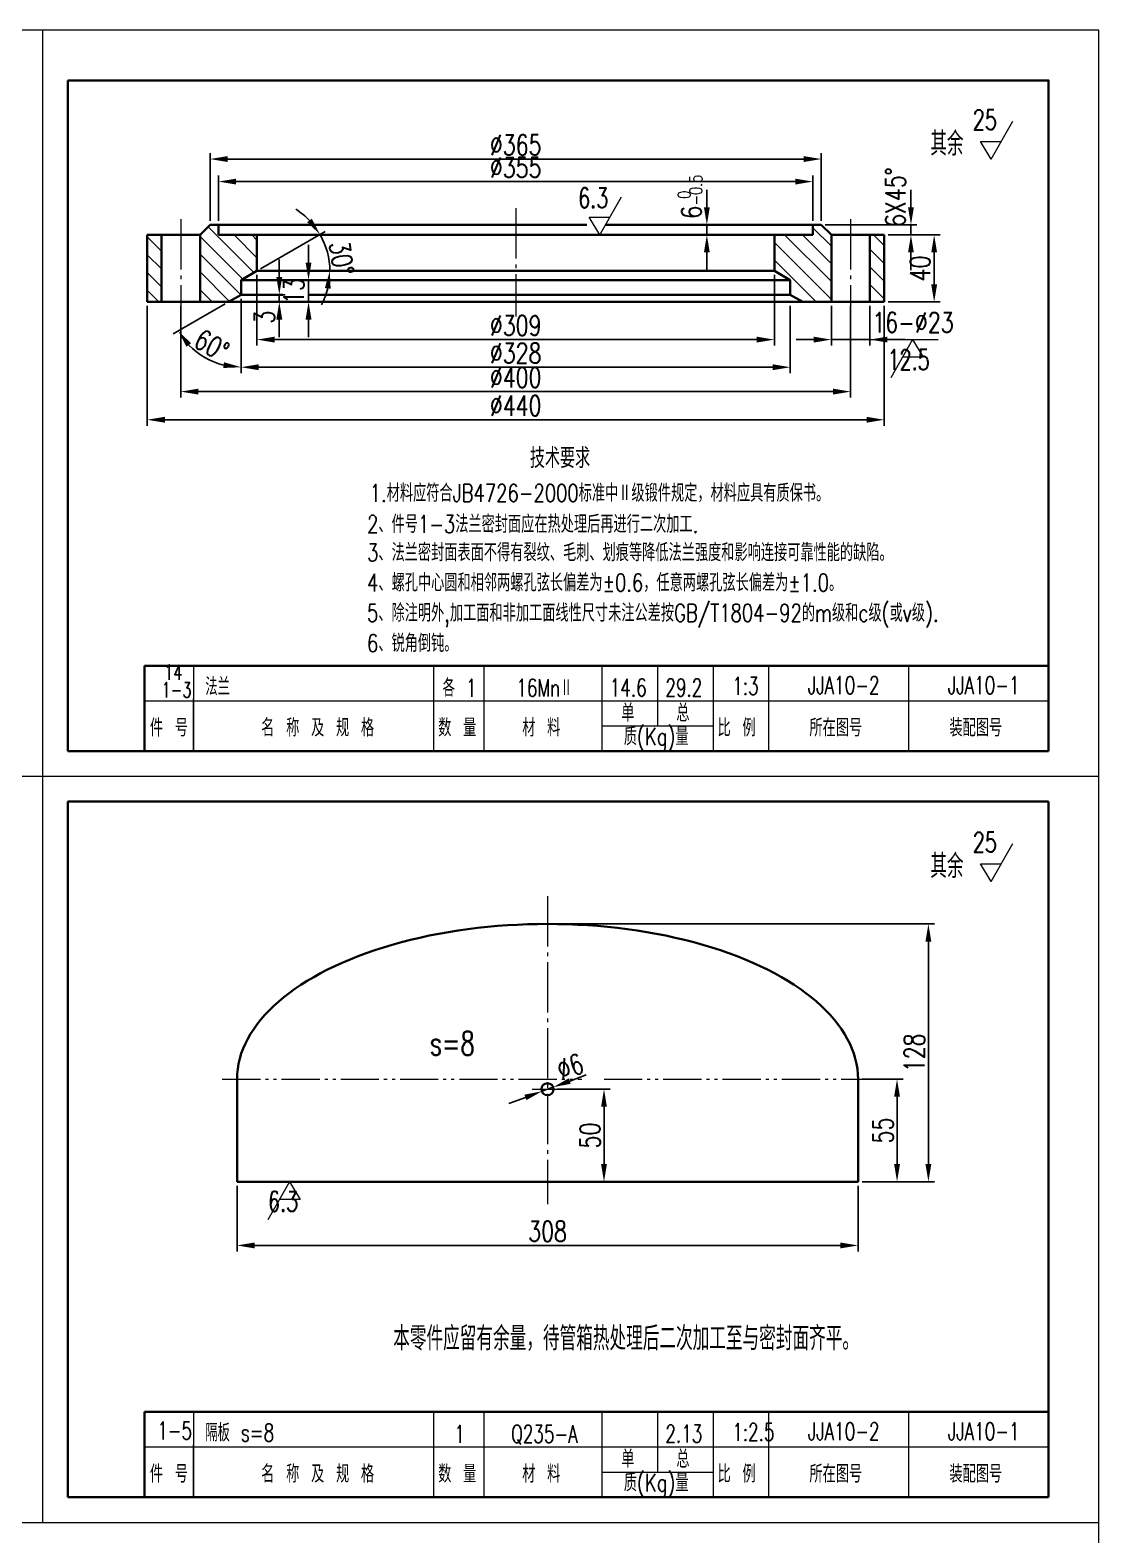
# Model space of a CAD drawing. Extents: x 0 to 6472, y 0 to 2970.
# Drawn here: x 5941 to 6472, y 736 to 1485 of the extents above; entities that cross this region are included whole.
import ezdxf
from ezdxf.enums import TextEntityAlignment as Align

# ---------------------------------------------------------------- set-up
doc = ezdxf.new("R2010")
doc.units = 0
doc.header["$LTSCALE"] = 10
doc.header["$MEASUREMENT"] = 0
doc.header["$PDMODE"] = 3
doc.linetypes.add('JXX-L', pattern=[2.95, 1.9, -0.25, 0.15, -0.25, 0.15, -0.25])
doc.linetypes.add('ZXX-L', pattern=[3.28, 2.5, -0.3, 0.18, -0.3])
doc.layers.get('0').update_dxf_attribs({"linetype": 'CONTINUOUS', "lineweight": 20})
doc.layers.get('Defpoints').update_dxf_attribs({"linetype": 'CONTINUOUS', "lineweight": 20})
for name, color, linetype, lineweight in [('A 粗实线', 2, 'CONTINUOUS', 35), ('B 细实线', 7, 'CONTINUOUS', 20), ('E 长中心线', 1, 'ZXX-L', 20), ('I 长双点线', 4, 'JXX-L', 20)]:
    doc.layers.add(name, color=color, linetype=linetype, lineweight=lineweight)
doc.styles.add('HZ', font='txt', dxfattribs={"width": 0.75, "bigfont": 'hztxt'})
doc.styles.add('HZTXT', font='TXT.SHX', dxfattribs={"width": 0.75, "bigfont": 'HZTXT'})
doc.dimstyles.new('1比3', dxfattribs={"dimscale": 2.5, "dimtxt": 4, "dimasz": 3.5, "dimexe": 1.2, "dimexo": 0.8, "dimgap": 0.8, "dimtad": 1, "dimdec": 0, "dimlfac": 1.2, "dimzin": 0, "dimdsep": 46, "dimtxsty": 'HZTXT', "dimcen": 0, "dimadec": 0, "dimazin": 0, "dimtfac": 0.375, "dimtdec": 0, "dimtmove": 2, "dimatfit": 0, "dimfxl": 0, "dimtzin": 0, "dimarcsym": 0})
doc.dimstyles.new('副本1比2.5', dxfattribs={"dimscale": 2.5, "dimtxt": 4, "dimasz": 3.5, "dimexe": 1.2, "dimexo": 0.8, "dimgap": 0.8, "dimtad": 1, "dimdec": 0, "dimzin": 0, "dimdsep": 46, "dimtxsty": 'HZTXT', "dimcen": 0, "dimadec": 0, "dimazin": 0, "dimtfac": 0.375, "dimtdec": 0, "dimtmove": 2, "dimatfit": 0, "dimfxl": 0, "dimtzin": 0, "dimarcsym": 0})

# ---------------------------------------------------------------- blocks, each defined once
blk = doc.blocks.new('*D161')
at = {"color": 0, "lineweight": -2}
for p, q in [((6339.3, 1347.75), (6339.3, 1328)), ((6358.46, 1347.75), (6358.46, 1328)), ((6330.55, 1331), (6321.8, 1331)), ((6339.3, 1331), (6358.46, 1331)), ((6367.21, 1331), (6375.96, 1331))]:
    blk.add_line(p, q, dxfattribs=at)
at = {"color": 0}
for points in [[(6330.55, 1332.46), (6330.55, 1329.55), (6339.3, 1331)], [(6367.21, 1332.46), (6367.21, 1329.55), (6358.46, 1331)]]:
    blk.add_solid(points, dxfattribs=at)
at = {"layer": 'Defpoints', "color": 0}
for p in [(6339.3, 1349.75), (6358.46, 1349.75), (6358.46, 1331)]:
    blk.add_point(p, dxfattribs=at)
at = {"color": 0, "insert": (6379.91, 1339.56), "char_height": 10, "attachment_point": 5, "style": 'HZTXT'}
blk.add_mtext('16-%%c23', dxfattribs=at)
blk = doc.blocks.new('*D227')
at = {"color": 0, "lineweight": -2}
for p, q in [((6053.46, 1363.16), (6053.46, 1328)), ((6310.96, 1363.16), (6310.96, 1328)), ((6062.21, 1331), (6302.21, 1331))]:
    blk.add_line(p, q, dxfattribs=at)
at = {"color": 0}
for points in [[(6062.21, 1332.46), (6062.21, 1329.55), (6053.46, 1331)], [(6302.21, 1332.46), (6302.21, 1329.55), (6310.96, 1331)]]:
    blk.add_solid(points, dxfattribs=at)
at = {"layer": 'Defpoints', "color": 0}
for p in [(6053.46, 1365.16), (6310.96, 1365.16), (6310.96, 1331)]:
    blk.add_point(p, dxfattribs=at)
at = {"color": 0, "insert": (6182.21, 1338), "char_height": 10, "attachment_point": 5, "style": 'HZTXT'}
blk.add_mtext('%%c309', dxfattribs=at)
blk = doc.blocks.new('*D228')
at = {"color": 0, "lineweight": -2}
for p, q in [((6045.55, 1347.75), (6045.55, 1314.25)), ((6318.88, 1347.75), (6318.88, 1314.25)), ((6054.3, 1317.25), (6310.13, 1317.25))]:
    blk.add_line(p, q, dxfattribs=at)
at = {"color": 0}
for points in [[(6054.3, 1318.71), (6054.3, 1315.8), (6045.55, 1317.25)], [(6310.13, 1318.71), (6310.13, 1315.8), (6318.88, 1317.25)]]:
    blk.add_solid(points, dxfattribs=at)
at = {"layer": 'Defpoints', "color": 0}
for p in [(6045.55, 1349.75), (6318.88, 1349.75), (6318.88, 1317.25)]:
    blk.add_point(p, dxfattribs=at)
at = {"color": 0, "insert": (6182.21, 1324.25), "char_height": 10, "attachment_point": 5, "style": 'HZTXT'}
blk.add_mtext('%%c328', dxfattribs=at)
blk = doc.blocks.new('*D229')
at = {"color": 0, "lineweight": -2}
for p, q in [((6015.55, 1347.75), (6015.55, 1302.12)), ((6348.88, 1347.75), (6348.88, 1302.12)), ((6024.3, 1305.12), (6340.13, 1305.12))]:
    blk.add_line(p, q, dxfattribs=at)
at = {"color": 0}
for points in [[(6024.3, 1306.58), (6024.3, 1303.66), (6015.55, 1305.12)], [(6340.13, 1306.58), (6340.13, 1303.66), (6348.88, 1305.12)]]:
    blk.add_solid(points, dxfattribs=at)
at = {"layer": 'Defpoints', "color": 0}
for p in [(6015.55, 1349.75), (6348.88, 1349.75), (6348.88, 1305.12)]:
    blk.add_point(p, dxfattribs=at)
at = {"color": 0, "insert": (6182.21, 1312.12), "char_height": 10, "attachment_point": 5, "style": 'HZTXT'}
blk.add_mtext('%%c400', dxfattribs=at)
blk = doc.blocks.new('*D230')
at = {"color": 0, "lineweight": -2}
for p, q in [((5998.88, 1347.75), (5998.88, 1288.12)), ((6365.55, 1347.75), (6365.55, 1288.12)), ((6007.63, 1291.12), (6356.8, 1291.12))]:
    blk.add_line(p, q, dxfattribs=at)
at = {"color": 0}
for points in [[(6007.63, 1292.58), (6007.63, 1289.66), (5998.88, 1291.12)], [(6356.8, 1292.58), (6356.8, 1289.66), (6365.55, 1291.12)]]:
    blk.add_solid(points, dxfattribs=at)
at = {"layer": 'Defpoints', "color": 0}
for p in [(5998.88, 1349.75), (6365.55, 1349.75), (6365.55, 1291.12)]:
    blk.add_point(p, dxfattribs=at)
at = {"color": 0, "insert": (6182.21, 1298.12), "char_height": 10, "attachment_point": 5, "style": 'HZTXT'}
blk.add_mtext('%%C440', dxfattribs=at)
blk = doc.blocks.new('*D231')
at = {"color": 0, "lineweight": -2}
for p, q in [((6378.91, 1396.84), (6378.91, 1405.59)), ((6336.3, 1388.09), (6381.91, 1388.09)), ((6378.91, 1383.09), (6378.91, 1388.09)), ((6367.55, 1383.09), (6381.91, 1383.09)), ((6378.91, 1374.34), (6378.91, 1365.59))]:
    blk.add_line(p, q, dxfattribs=at)
at = {"color": 0}
for points in [[(6377.45, 1396.84), (6380.37, 1396.84), (6378.91, 1388.09)], [(6377.45, 1374.34), (6380.37, 1374.34), (6378.91, 1383.09)]]:
    blk.add_solid(points, dxfattribs=at)
at = {"layer": 'Defpoints', "color": 0}
for p in [(6334.3, 1388.09), (6378.91, 1388.09), (6365.55, 1383.09)]:
    blk.add_point(p, dxfattribs=at)
at = {"color": 0, "insert": (6371.21, 1401.85), "char_height": 10, "attachment_point": 5, "rotation": 90, "style": 'HZTXT'}
blk.add_mtext('6X45%%d', dxfattribs=at)
blk = doc.blocks.new('*D232')
at = {"color": 0, "lineweight": -2}
for p, q in [((6380.91, 1383.09), (6393.46, 1383.09)), ((6390.46, 1374.34), (6390.46, 1358.5)), ((6367.55, 1349.75), (6393.46, 1349.75))]:
    blk.add_line(p, q, dxfattribs=at)
at = {"color": 0}
for points in [[(6389, 1374.34), (6391.92, 1374.34), (6390.46, 1383.09)], [(6389, 1358.5), (6391.92, 1358.5), (6390.46, 1349.75)]]:
    blk.add_solid(points, dxfattribs=at)
at = {"layer": 'Defpoints', "color": 0}
for p in [(6378.91, 1383.09), (6365.55, 1349.75), (6390.46, 1349.75)]:
    blk.add_point(p, dxfattribs=at)
at = {"color": 0, "insert": (6383.46, 1366.42), "char_height": 10, "attachment_point": 5, "rotation": 90, "style": 'HZTXT'}
blk.add_mtext('40', dxfattribs=at)
blk = doc.blocks.new('*D233')
at = {"color": 0, "lineweight": -2}
for p, q in [((6277.34, 1396.84), (6277.34, 1405.59)), ((6328.13, 1388.09), (6274.34, 1388.09)), ((6277.34, 1383.09), (6277.34, 1388.09)), ((6328.13, 1383.09), (6274.34, 1383.09)), ((6277.34, 1374.34), (6277.34, 1365.59))]:
    blk.add_line(p, q, dxfattribs=at)
at = {"color": 0}
for points in [[(6275.88, 1396.84), (6278.8, 1396.84), (6277.34, 1388.09)], [(6275.88, 1374.34), (6278.8, 1374.34), (6277.34, 1383.09)]]:
    blk.add_solid(points, dxfattribs=at)
at = {"layer": 'Defpoints', "color": 0}
for p in [(6277.34, 1388.09), (6330.13, 1388.09), (6330.13, 1383.09)]:
    blk.add_point(p, dxfattribs=at)
at = {"color": 0, "insert": (6269.67, 1394.37), "char_height": 10, "attachment_point": 5, "rotation": 90, "style": 'HZTXT'}
blk.add_mtext('6', dxfattribs=at)
blk = doc.blocks.new('*D234')
at = {"color": 0, "lineweight": -2}
for p, q in [((6034.3, 1390.09), (6034.3, 1412.62)), ((6321.38, 1409.62), (6043.05, 1409.62)), ((6330.13, 1390.09), (6330.13, 1412.62))]:
    blk.add_line(p, q, dxfattribs=at)
at = {"color": 0}
for points in [[(6043.05, 1411.08), (6043.05, 1408.16), (6034.3, 1409.62)], [(6321.38, 1411.08), (6321.38, 1408.16), (6330.13, 1409.62)]]:
    blk.add_solid(points, dxfattribs=at)
at = {"layer": 'Defpoints', "color": 0}
for p in [(6034.3, 1409.62), (6034.3, 1388.09), (6330.13, 1388.09)]:
    blk.add_point(p, dxfattribs=at)
at = {"color": 0, "insert": (6182.21, 1416.62), "char_height": 10, "attachment_point": 5, "style": 'HZTXT'}
blk.add_mtext('%%c355', dxfattribs=at)
blk = doc.blocks.new('*D235')
at = {"color": 0, "lineweight": -2}
for p, q in [((6030.13, 1390.09), (6030.13, 1423.83)), ((6334.3, 1390.09), (6334.3, 1423.83)), ((6325.55, 1420.83), (6038.88, 1420.83))]:
    blk.add_line(p, q, dxfattribs=at)
at = {"color": 0}
for points in [[(6038.88, 1422.29), (6038.88, 1419.37), (6030.13, 1420.83)], [(6325.55, 1422.29), (6325.55, 1419.37), (6334.3, 1420.83)]]:
    blk.add_solid(points, dxfattribs=at)
at = {"layer": 'Defpoints', "color": 0}
for p in [(6030.13, 1420.83), (6030.13, 1388.09), (6334.3, 1388.09)]:
    blk.add_point(p, dxfattribs=at)
at = {"color": 0, "insert": (6182.21, 1427.83), "char_height": 10, "attachment_point": 5, "style": 'HZTXT'}
blk.add_mtext('%%c365', dxfattribs=at)
blk = doc.blocks.new('*D236')
at = {"color": 0, "lineweight": -2}
for p, q in [((6079.12, 1369.34), (6079.12, 1378.09)), ((6047.55, 1360.59), (6082.12, 1360.59)), ((6079.12, 1349.75), (6079.12, 1360.59)), ((6047.55, 1349.75), (6082.12, 1349.75)), ((6079.12, 1341), (6079.12, 1332.25))]:
    blk.add_line(p, q, dxfattribs=at)
at = {"color": 0}
for points in [[(6077.66, 1369.34), (6080.58, 1369.34), (6079.12, 1360.59)], [(6077.66, 1341), (6080.58, 1341), (6079.12, 1349.75)]]:
    blk.add_solid(points, dxfattribs=at)
at = {"layer": 'Defpoints', "color": 0}
for p in [(6045.55, 1360.59), (6079.12, 1360.59), (6045.55, 1349.75)]:
    blk.add_point(p, dxfattribs=at)
at = {"color": 0, "insert": (6071.79, 1355.17), "char_height": 10, "attachment_point": 5, "rotation": 90, "style": 'HZTXT'}
blk.add_mtext('13', dxfattribs=at)
blk = doc.blocks.new('*D237')
at = {"color": 0, "lineweight": -2}
blk.add_line((6055.2, 1366.16), (6087.47, 1384.79), dxfattribs=at)
for start, end in [(43.85797, 57.71595), (360, 30), (332.28405, 346.14203)]:
    blk.add_arc((6053.46, 1365.16), 36.27, start, end, dxfattribs=at)
at = {"color": 0}
for points in [[(6080.78, 1391.16), (6078.45, 1389.41), (6084.87, 1383.29)], [(6087.23, 1356.65), (6090.12, 1356.3), (6089.73, 1365.16)]]:
    blk.add_solid(points, dxfattribs=at)
at = {"layer": 'Defpoints', "color": 0}
for p in [(6087.54, 1377.56), (6053.46, 1365.16), (6053.46, 1365.16), (6310.96, 1365.16), (6045.55, 1360.59)]:
    blk.add_point(p, dxfattribs=at)
at = {"color": 0, "insert": (6095.6, 1371.51), "char_height": 10, "attachment_point": 5, "rotation": 278.57218, "style": 'HZTXT'}
blk.add_mtext('30°', dxfattribs=at)
blk = doc.blocks.new('*D238')
at = {"color": 0, "lineweight": -2}
for p, q in [((6064.58, 1362.1), (6064.58, 1370.85)), ((6041.31, 1349.75), (6067.58, 1349.75)), ((6047.55, 1353.35), (6067.58, 1353.35)), ((6064.58, 1353.35), (6064.58, 1349.75)), ((6064.58, 1341), (6064.58, 1332.25))]:
    blk.add_line(p, q, dxfattribs=at)
at = {"color": 0}
for points in [[(6063.12, 1362.1), (6066.04, 1362.1), (6064.58, 1353.35)], [(6063.12, 1341), (6066.04, 1341), (6064.58, 1349.75)]]:
    blk.add_solid(points, dxfattribs=at)
at = {"layer": 'Defpoints', "color": 0}
for p in [(6039.31, 1349.75), (6045.55, 1353.35), (6064.58, 1349.75)]:
    blk.add_point(p, dxfattribs=at)
at = {"color": 0, "insert": (6057.19, 1342.16), "char_height": 10, "attachment_point": 5, "rotation": 90, "style": 'HZTXT'}
blk.add_mtext('3', dxfattribs=at)
blk = doc.blocks.new('*D239')
at = {"color": 0, "lineweight": -2}
for p, q in [((6037.58, 1348.75), (6011.69, 1333.8)), ((6045.55, 1351.35), (6045.55, 1314.25))]:
    blk.add_line(p, q, dxfattribs=at)
blk.add_arc((6045.55, 1353.35), 36.1, 223.92136, 256.07864, dxfattribs=at)
at = {"color": 0}
for points in [[(6018.38, 1327.44), (6020.71, 1329.19), (6014.28, 1335.3)], [(6037.04, 1319.76), (6036.69, 1316.87), (6045.55, 1317.25)]]:
    blk.add_solid(points, dxfattribs=at)
at = {"layer": 'Defpoints', "color": 0}
for p in [(6045.55, 1360.59), (6039.31, 1349.75), (6045.55, 1353.35), (6045.55, 1353.35), (6022.34, 1325.7)]:
    blk.add_point(p, dxfattribs=at)
at = {"color": 0, "insert": (6031, 1328.15), "char_height": 10, "attachment_point": 5, "rotation": 330, "style": 'HZTXT'}
blk.add_mtext('60°', dxfattribs=at)
blk = doc.blocks.new('*D240')
at = {"color": 0, "lineweight": -2}
for p, q in [((6195.25, 956.97), (6200.88, 959.04)), ((6209.09, 962.07), (6217.3, 965.1)), ((6187.04, 953.93), (6178.83, 950.9))]:
    blk.add_line(p, q, dxfattribs=at)
at = {"color": 0}
for points in [[(6208.58, 963.44), (6209.59, 960.71), (6200.88, 959.04)], [(6186.54, 955.3), (6187.55, 952.57), (6195.25, 956.97)]]:
    blk.add_solid(points, dxfattribs=at)
at = {"layer": 'Defpoints', "color": 0}
for p in [(6200.88, 959.04), (6195.25, 956.97)]:
    blk.add_point(p, dxfattribs=at)
at = {"color": 0, "insert": (6209.31, 969.16), "char_height": 10, "attachment_point": 5, "rotation": 20.26424, "style": 'HZTXT'}
blk.add_mtext('∅6', dxfattribs=at)
blk = doc.blocks.new('*D241')
at = {"color": 0, "lineweight": -2}
for p, q in [((6203.07, 958), (6229.17, 958)), ((6226.17, 949.25), (6226.17, 920.75)), ((6200.07, 912), (6229.17, 912))]:
    blk.add_line(p, q, dxfattribs=at)
at = {"color": 0}
for points in [[(6224.71, 949.25), (6227.62, 949.25), (6226.17, 958)], [(6224.71, 920.75), (6227.62, 920.75), (6226.17, 912)]]:
    blk.add_solid(points, dxfattribs=at)
at = {"layer": 'Defpoints', "color": 0}
for p in [(6201.07, 958), (6198.07, 912), (6226.17, 912)]:
    blk.add_point(p, dxfattribs=at)
at = {"color": 0, "insert": (6219.17, 935), "char_height": 10, "attachment_point": 5, "rotation": 90, "style": 'HZTXT'}
blk.add_mtext('50', dxfattribs=at)
blk = doc.blocks.new('*D242')
at = {"color": 0, "lineweight": -2}
for p, q in [((6354.57, 963), (6374.99, 963)), ((6371.99, 920.75), (6371.99, 954.25)), ((6354.57, 912), (6374.99, 912))]:
    blk.add_line(p, q, dxfattribs=at)
at = {"color": 0}
for points in [[(6370.53, 954.25), (6373.45, 954.25), (6371.99, 963)], [(6370.53, 920.75), (6373.45, 920.75), (6371.99, 912)]]:
    blk.add_solid(points, dxfattribs=at)
at = {"layer": 'Defpoints', "color": 0}
for p in [(6352.57, 963), (6371.99, 963), (6352.57, 912)]:
    blk.add_point(p, dxfattribs=at)
at = {"color": 0, "insert": (6364.99, 937.5), "char_height": 10, "attachment_point": 5, "rotation": 90, "style": 'HZTXT'}
blk.add_mtext('55', dxfattribs=at)
blk = doc.blocks.new('*D243')
at = {"color": 0, "lineweight": -2}
for p, q in [((6200.07, 1040.25), (6390.58, 1040.25)), ((6387.58, 1031.5), (6387.58, 920.75)), ((6354.57, 912), (6390.58, 912))]:
    blk.add_line(p, q, dxfattribs=at)
at = {"color": 0}
for points in [[(6386.13, 1031.5), (6389.04, 1031.5), (6387.58, 1040.25)], [(6386.13, 920.75), (6389.04, 920.75), (6387.58, 912)]]:
    blk.add_solid(points, dxfattribs=at)
at = {"layer": 'Defpoints', "color": 0}
for p in [(6198.07, 1040.25), (6352.57, 912), (6387.58, 912)]:
    blk.add_point(p, dxfattribs=at)
at = {"color": 0, "insert": (6380.58, 976.13), "char_height": 10, "attachment_point": 5, "rotation": 90, "style": 'HZTXT'}
blk.add_mtext('128', dxfattribs=at)
blk = doc.blocks.new('*D244')
at = {"color": 0, "lineweight": -2}
for p, q in [((6043.57, 910), (6043.57, 877.28)), ((6352.57, 910), (6352.57, 877.28)), ((6343.82, 880.28), (6052.32, 880.28))]:
    blk.add_line(p, q, dxfattribs=at)
at = {"color": 0}
for points in [[(6052.32, 881.74), (6052.32, 878.82), (6043.57, 880.28)], [(6343.82, 881.74), (6343.82, 878.82), (6352.57, 880.28)]]:
    blk.add_solid(points, dxfattribs=at)
at = {"layer": 'Defpoints', "color": 0}
for p in [(6043.57, 912), (6352.57, 912), (6043.57, 880.28)]:
    blk.add_point(p, dxfattribs=at)
at = {"color": 0, "insert": (6198.07, 887.28), "char_height": 10, "attachment_point": 5, "style": 'HZTXT'}
blk.add_mtext('308', dxfattribs=at)

msp = doc.modelspace()

# ---------------------------------------------------------------- hatches: boundary and pattern name
h = msp.add_hatch()
h.set_pattern_fill('ANSI31', color=256, scale=50, angle=90, style=0)
h.set_pattern_definition([(135, (2698.767, -3016.459), (-4.4194174, -4.4194174), [])])
h.paths.add_polyline_path([(6005.96, 1383.09), (5998.88, 1383.09), (5998.88, 1349.75), (6005.96, 1349.75)])
h.paths.add_polyline_path([(6045.55, 1360.59), (6053.46, 1365.16), (6053.46, 1383.09), (6034.3, 1383.09), (6034.3, 1388.09), (6030.13, 1388.09), (6025.13, 1383.09), (6025.13, 1349.75), (6039.31, 1349.75), (6045.55, 1353.35)])
h.paths.add_polyline_path([(6318.88, 1360.59), (6318.88, 1353.35), (6325.12, 1349.75), (6339.3, 1349.75), (6339.3, 1383.09), (6334.3, 1388.09), (6330.13, 1388.09), (6330.13, 1383.09), (6310.96, 1383.09), (6310.96, 1365.16)])
h.paths.add_polyline_path([(6365.55, 1383.09), (6358.46, 1383.09), (6358.46, 1349.75), (6365.55, 1349.75)])

# ---------------------------------------------------------------- linework, layer by layer
for p, q in [((5946.82, 1485), (5946.82, 742.5)), ((6418.85, 1420.77), (6429.64, 1439.73)), ((6413.54, 1429.59), (6423.75, 1429.6)), ((6418.85, 1420.77), (6413.54, 1429.59)), ((6224.01, 1383.09), (6234.8, 1402.04)), ((6218.7, 1391.9), (6228.92, 1391.91)), ((6224.01, 1383.09), (6218.7, 1391.9)), ((6358.46, 1331), (6392.53, 1331)), ((6379.71, 1331), (6368.92, 1312.05)), ((6379.71, 1331), (6385.01, 1322.19)), ((6385.01, 1322.19), (6374.8, 1322.18)), ((6021.9, 1168.74), (6021.9, 1151.24)), ((6021.9, 1168.74), (6021.9, 1151.24)), ((6021.9, 1168.74), (6021.9, 1168.74)), ((6141.38, 1168.74), (6141.38, 1151.24)), ((6166.38, 1168.74), (6166.38, 1151.24)), ((6225.05, 1168.74), (6225.05, 1151.24)), ((6252.73, 1168.74), (6252.73, 1151.24)), ((6260.86, 1168.74), (6260.86, 1168.74)), ((6280.41, 1168.74), (6280.41, 1151.24)), ((6285.86, 1168.74), (6285.86, 1168.74)), ((6308.09, 1168.74), (6308.09, 1126.25)), ((6344.53, 1168.74), (6344.53, 1168.74)), ((6372.21, 1168.74), (6372.21, 1168.74)), ((6377.76, 1168.74), (6377.76, 1126.25)), ((6399.89, 1168.74), (6399.89, 1168.74)), ((5997.44, 1151.24), (6447.44, 1151.24)), ((5997.44, 1151.24), (6447.44, 1151.24)), ((6021.9, 1127.37), (6021.9, 1152.36)), ((6021.9, 1152.36), (6021.9, 1127.37)), ((6021.9, 1126.25), (6021.9, 1151.24)), ((6021.9, 1151.24), (6021.9, 1126.25)), ((6141.38, 1152.36), (6141.38, 1127.37)), ((6141.38, 1151.24), (6141.38, 1126.25)), ((6166.38, 1152.36), (6166.38, 1127.37)), ((6166.38, 1151.24), (6166.38, 1126.25)), ((6225.05, 1152.36), (6225.05, 1127.37)), ((6225.05, 1151.24), (6225.05, 1126.25)), ((6252.73, 1152.36), (6252.73, 1139.87)), ((6252.73, 1151.24), (6252.73, 1138.74)), ((6280.41, 1152.36), (6280.41, 1127.37)), ((6280.41, 1151.24), (6280.41, 1126.25)), ((6308.09, 1152.36), (6308.09, 1127.37)), ((6225.05, 1138.74), (6280.41, 1138.74)), ((5421.19, 1113.75), (6472.44, 1113.75)), ((6418.85, 1061.32), (6429.64, 1080.27)), ((6413.54, 1070.13), (6423.75, 1070.14)), ((6418.85, 1061.32), (6413.54, 1070.13)), ((6069.61, 912), (6058.82, 893.05)), ((6069.61, 912), (6074.92, 903.19)), ((6074.92, 903.19), (6064.6, 903.19)), ((6021.9, 797.49), (6021.9, 779.99)), ((6021.9, 797.49), (6021.9, 779.99)), ((6021.9, 797.49), (6021.9, 797.49)), ((6141.38, 797.49), (6141.38, 779.99)), ((6166.38, 797.49), (6166.38, 779.99)), ((6225.05, 797.49), (6225.05, 779.99)), ((6252.73, 797.49), (6252.73, 779.99)), ((6260.86, 797.49), (6260.86, 797.49)), ((6280.41, 797.49), (6280.41, 779.99)), ((6285.86, 797.49), (6285.86, 797.49)), ((6308.09, 797.49), (6308.09, 755)), ((6344.53, 797.49), (6344.53, 797.49)), ((6372.21, 797.49), (6372.21, 797.49)), ((6377.76, 797.49), (6377.76, 755)), ((6399.89, 797.49), (6399.89, 797.49)), ((5997.44, 779.99), (6447.44, 779.99)), ((5997.44, 779.99), (6447.44, 779.99)), ((6021.9, 781.11), (6021.9, 756.12)), ((6021.9, 756.12), (6021.9, 781.11)), ((6021.9, 779.99), (6021.9, 755)), ((6021.9, 755), (6021.9, 779.99)), ((6141.38, 781.11), (6141.38, 756.12)), ((6141.38, 779.99), (6141.38, 755)), ((6166.38, 781.11), (6166.38, 756.12)), ((6166.38, 779.99), (6166.38, 755)), ((6225.05, 781.11), (6225.05, 756.12)), ((6225.05, 779.99), (6225.05, 755)), ((6252.73, 781.11), (6252.73, 768.62)), ((6252.73, 779.99), (6252.73, 767.49)), ((6280.41, 781.11), (6280.41, 756.12)), ((6280.41, 779.99), (6280.41, 755)), ((6308.09, 781.11), (6308.09, 756.12)), ((6225.05, 767.49), (6280.41, 767.49)), ((4369.94, 742.5), (6472.44, 742.5))]:
    msp.add_line(p, q)
at = {"layer": 'A 粗实线'}
for p, q in [((5959.32, 1460), (5959.32, 1126.25)), ((6030.13, 1388.09), (6025.13, 1383.09)), ((6030.13, 1388.09), (6217.62, 1388.09)), ((6034.3, 1388.09), (6034.3, 1383.09)), ((6226.86, 1388.09), (6334.3, 1388.09)), ((6330.13, 1388.09), (6330.13, 1383.09)), ((6334.3, 1388.09), (6339.3, 1383.09)), ((5998.88, 1383.09), (5998.88, 1349.75)), ((5998.88, 1383.09), (6025.13, 1383.09)), ((6005.96, 1383.09), (6005.96, 1349.75)), ((6025.13, 1383.09), (6025.13, 1349.75)), ((6034.3, 1383.09), (6330.13, 1383.09)), ((6053.46, 1383.09), (6053.46, 1365.16)), ((6310.96, 1383.09), (6310.96, 1365.16)), ((6339.3, 1383.09), (6339.3, 1349.75)), ((6339.3, 1383.09), (6365.55, 1383.09)), ((6365.55, 1383.09), (6339.3, 1383.09)), ((6358.46, 1383.09), (6358.46, 1349.75)), ((6365.55, 1383.09), (6365.55, 1349.75)), ((6045.55, 1360.59), (6053.46, 1365.16)), ((6053.46, 1365.16), (6310.96, 1365.16)), ((6318.88, 1360.59), (6310.96, 1365.16)), ((6045.55, 1360.59), (6045.55, 1353.35)), ((6045.55, 1360.59), (6318.88, 1360.59)), ((6318.88, 1360.59), (6318.88, 1353.35)), ((5998.88, 1349.75), (6365.55, 1349.75)), ((6039.31, 1349.75), (6045.55, 1353.35)), ((6045.55, 1353.35), (6066.34, 1353.35)), ((6078.93, 1353.35), (6318.88, 1353.35)), ((6325.12, 1349.75), (6318.88, 1353.35)), ((5997.44, 1168.74), (6447.44, 1168.74)), ((5997.44, 1168.74), (6447.44, 1168.74)), ((5997.44, 1168.74), (5997.44, 1151.24)), ((5997.44, 1152.36), (5997.44, 1127.37)), ((5997.44, 1151.24), (5997.44, 1126.25)), ((5959.32, 1126.25), (6447.44, 1126.25)), ((5997.44, 1126.25), (6447.44, 1126.25)), ((5959.32, 1101.25), (6447.44, 1101.25)), ((5959.32, 1101.25), (5959.32, 755)), ((6043.57, 963), (6043.57, 912)), ((6352.57, 963), (6352.57, 912)), ((6043.57, 912), (6352.57, 912)), ((5997.44, 797.49), (6447.44, 797.49)), ((5997.44, 797.49), (6447.44, 797.49)), ((5997.44, 797.49), (5997.44, 779.99)), ((5997.44, 781.11), (5997.44, 756.12)), ((5997.44, 779.99), (5997.44, 755)), ((5959.32, 755), (6447.44, 755)), ((5997.44, 755), (6447.44, 755))]:
    msp.add_line(p, q, dxfattribs=at)
for points in [[(6447.44, 1126.25), (6447.44, 1460), (5959.32, 1460)], [(6447.44, 755), (6447.44, 1101.25)]]:
    msp.add_lwpolyline(points, dxfattribs=at)
msp.add_circle((6198.07, 958), 3, dxfattribs=at)
msp.add_ellipse((6198.07, 963), major_axis=(154.5, 0), ratio=0.5, start_param=6.283185, end_param=9.424778, dxfattribs=at)
at = {"layer": 'B 细实线'}
msp.add_lwpolyline([(4369.94, 0), (6472.44, 0), (6472.44, 1485), (4369.94, 1485)], close=True, dxfattribs=at)
at = {"layer": 'E 长中心线'}
for p, q in [((6182.21, 1396.36), (6182.21, 1342.51)), ((6015.55, 1390.95), (6015.55, 1345.65)), ((6348.88, 1390.95), (6348.88, 1345.65)), ((6198.07, 1054.04), (6198.07, 900.85)), ((6190.38, 958), (6205.37, 958))]:
    msp.add_line(p, q, dxfattribs=at)
at = {"layer": 'I 长双点线'}
for p, q in [((6036.18, 963), (6215.16, 963)), ((6226.17, 963), (6359.95, 963))]:
    msp.add_line(p, q, dxfattribs=at)

# ---------------------------------------------------------------- texts
at = {"style": 'HZTXT', "width": 0.7}
for s, p in [('25', (6421.68, 1432.37)), ('6.3', (6228.32, 1393.56)), ('12.5', (6388.23, 1313.01)), ('25', (6421.68, 1072.91)), ('6.3', (6073.96, 894.19))]:
    msp.add_text(s, height=10, dxfattribs=at).set_placement(p, align=Align.BOTTOM_RIGHT)
for s, p in [('其余', (6388.54, 1428.47)), ('其余', (6388.54, 1069.02)), ('s=8', (6139.49, 980.85)), ('本零件应留有余量，待管箱热处理后二次加工至与密封面齐平。', (6121.28, 834.02))]:
    msp.add_text(s, height=11.825, dxfattribs=at).set_placement(p, align=Align.MIDDLE_LEFT)
at = {"style": 'HZTXT', "width": 0.75}
for s, p in [('-0.5', (6275.01, 1397.78)), ('0', (6269.23, 1401.05))]:
    msp.add_text(s, height=6.25, rotation=90, dxfattribs=at).set_placement(p)
at = {"ltscale": 10, "style": 'HZ', "width": 0.75}
for s, height, p in [('技术要求', 10, (6189.27, 1267.09)), ('1.材料应符合JB4726-2000标准中Ⅱ级锻件规定，材料应具有质保书。', 8.75, (6109.59, 1250.28)), ('2、件号1-3法兰密封面应在热处理后再进行二次加工.', 8.75, (6108.26, 1234.82)), ('3、法兰密封面表面不得有裂纹、毛刺、划痕等降低法兰强度和影响连接可靠性能的缺陷。', 8.75, (6108.26, 1220.71)), ('4、螺孔中心圆和相邻两螺孔弦长偏差为%%p0.6，任意两螺孔弦长偏差为%%p1.0。', 8.75, (6108.26, 1205.71)), ('5、除注明外,加工面和非加工面线性尺寸未注公差按GB/T1804-92的m级和c级(或v级).', 8.75, (6108.23, 1190.65)), ('6、锐角倒钝。', 8.75, (6108.23, 1175.57))]:
    msp.add_text(s, height=height, dxfattribs=at).set_placement(p)
at = {"style": 'HZ', "width": 0.7}
for s, height, p in [('14', 7.5, (6007.34, 1161.75)), ('法兰', 8.75, (6027.75, 1153.99)), ('1:3', 8.75, (6289.98, 1154.32)), ('JJA10-2', 8.75, (6327.57, 1154.66)), ('JJA10-1', 8.75, (6397.25, 1154.66)), ('1-3', 7.5, (6006.02, 1152.96)), ('1-5', 8.75, (6003.84, 783.79)), ('隔板 s=8', 8.75, (6027.75, 782.74)), ('1:2.5', 8.75, (6289.98, 783.07)), ('JJA10-2', 8.75, (6327.57, 783.41)), ('JJA10-1', 8.75, (6397.25, 783.41))]:
    msp.add_text(s, height=height, dxfattribs=at).set_placement(p)
for s, p in [('各 1', (6154.31, 1157.7)), ('16MnⅡ', (6196.52, 1157.74)), ('14.6', (6238.22, 1157.85)), ('29.2', (6265.89, 1157.85)), ('1', (6154.31, 786.45)), ('Q235-A', (6196.52, 786.49)), ('2.13', (6265.89, 786.6))]:
    msp.add_text(s, height=8.75, dxfattribs=at).set_placement(p, align=Align.MIDDLE_CENTER)
at = {"char_height": 8.75, "attachment_point": 5, "style": 'HZTXT'}
for s, insert, width in [('单', (6238.01, 1145.27), 137.3167), ('总', (6265.43, 1145.27), 137.3167), ('件 号', (6009.67, 1137.88), 24.4616), ('名 称 及 规 格', (6083.67, 1137.88), 137.3167), ('数 量', (6153.14, 1137.88), 137.3167), ('材 料', (6194.95, 1137.88), 137.3167), ('质(Kg)量', (6252.15, 1132.06), 137.3167), ('比 例', (6292.16, 1137.88), 137.3167), ('所在图号', (6341.5, 1137.88), 137.3167), ('装配图号', (6411.18, 1137.88), 137.3167), ('单', (6238.01, 774.02), 137.3167), ('总', (6265.43, 774.02), 137.3167), ('件 号', (6009.67, 766.63), 24.4616), ('名 称 及 规 格', (6083.67, 766.63), 137.3167), ('数 量', (6153.14, 766.63), 137.3167), ('材 料', (6194.95, 766.63), 137.3167), ('比 例', (6292.16, 766.63), 137.3167), ('所在图号', (6341.5, 766.63), 137.3167), ('装配图号', (6411.18, 766.63), 137.3167), ('质(Kg)量', (6252.15, 760.81), 137.3167)]:
    msp.add_mtext(s, dxfattribs=dict(at, insert=insert, width=width))

# ---------------------------------------------------------------- dimensions: what is measured, and where the dimension line sits
for base, p1, p2, text, picture, middle in [((6030.13, 1420.83), (6334.3, 1388.09), (6030.13, 1388.09), '%%c365', '*D235', (6182.21, 1427.83)), ((6034.3, 1409.62), (6330.13, 1388.09), (6034.3, 1388.09), '%%c355', '*D234', (6182.21, 1416.62)), ((6310.96, 1331), (6053.46, 1365.16), (6310.96, 1365.16), '%%c309', '*D227', (6182.21, 1338)), ((6365.55, 1291.12), (5998.88, 1349.75), (6365.55, 1349.75), '%%C440', '*D230', (6182.21, 1298.12)), ((6348.88, 1305.12), (6015.55, 1349.75), (6348.88, 1349.75), '%%c400', '*D229', (6182.21, 1312.12)), ((6318.88, 1317.25), (6045.55, 1349.75), (6318.88, 1349.75), '%%c328', '*D228', (6182.21, 1324.25)), ((6043.57, 880.28), (6352.57, 912), (6043.57, 912), '308', '*D244', (6198.07, 887.28))]:
    dim = msp.add_linear_dim(base=base, p1=p1, p2=p2, text=text, dimstyle='副本1比2.5')
    dim.commit()
    dim.dimension.update_dxf_attribs({"geometry": picture, "text_midpoint": middle})
for base, p1, p2, angle, text, dimstyle, picture, middle in [((6378.91, 1388.09), (6365.55, 1383.09), (6334.3, 1388.09), 90, '6X45%%d', '副本1比2.5', '*D231', (6371.21, 1401.85)), ((6064.58, 1349.75), (6045.55, 1353.35), (6039.31, 1349.75), 90, '3', '1比3', '*D238', (6057.19, 1342.16)), ((6358.46, 1331), (6339.3, 1349.75), (6358.46, 1349.75), 180, '16-%%c23', '副本1比2.5', '*D161', (6379.91, 1339.56))]:
    dim = msp.add_linear_dim(base=base, p1=p1, p2=p2, angle=angle, text=text, dimstyle=dimstyle)
    dim.commit()
    dim.dimension.update_dxf_attribs({"geometry": picture, "text_midpoint": middle, "dimtype": 160})
for base, p1, p2, picture, middle in [((6277.34, 1388.09), (6330.13, 1383.09), (6330.13, 1388.09), '*D233', (6269.67, 1394.37)), ((6079.12, 1360.59), (6045.55, 1349.75), (6045.55, 1360.59), '*D236', (6071.79, 1355.17))]:
    dim = msp.add_linear_dim(base=base, p1=p1, p2=p2, angle=90, dimstyle='1比3')
    dim.commit()
    dim.dimension.update_dxf_attribs({"geometry": picture, "text_midpoint": middle, "dimtype": 160})
dim = msp.add_angular_dim_2l(base=(6087.54, 1377.56), line1=((6053.46, 1365.16), (6310.96, 1365.16)), line2=((6045.55, 1360.59), (6053.46, 1365.16)), dimstyle='1比3')
dim.commit()
dim.dimension.update_dxf_attribs({"geometry": '*D237', "text_midpoint": (6095.6, 1371.51), "dimtype": 162})
for base, p1, p2, dimstyle, picture, middle in [((6390.46, 1349.75), (6378.91, 1383.09), (6365.55, 1349.75), '1比3', '*D232', (6383.46, 1366.42)), ((6387.58, 912), (6198.07, 1040.25), (6352.57, 912), '副本1比2.5', '*D243', (6380.58, 976.13))]:
    dim = msp.add_linear_dim(base=base, p1=p1, p2=p2, angle=90, dimstyle=dimstyle)
    dim.commit()
    dim.dimension.update_dxf_attribs({"geometry": picture, "text_midpoint": middle})
dim = msp.add_angular_dim_2l(base=(6022.34, 1325.7), line1=((6045.55, 1360.59), (6045.55, 1353.35)), line2=((6039.31, 1349.75), (6045.55, 1353.35)), dimstyle='1比3')
dim.commit()
dim.dimension.update_dxf_attribs({"geometry": '*D239', "text_midpoint": (6031, 1328.15)})
dim = msp.add_diameter_dim_2p(p1=(6195.25, 956.97), p2=(6200.88, 959.04), dimstyle='副本1比2.5')
dim.commit()
dim.dimension.update_dxf_attribs({"geometry": '*D240', "text_midpoint": (6209.31, 969.16), "dimtype": 163})
dim = msp.add_aligned_dim(p1=(6352.57, 912), p2=(6352.57, 963), distance=-19.42, text='55', dimstyle='副本1比2.5')
dim.commit()
dim.dimension.update_dxf_attribs({"geometry": '*D242', "text_midpoint": (6364.99, 937.5)})
dim = msp.add_linear_dim(base=(6226.17, 912), p1=(6201.07, 958), p2=(6198.07, 912), angle=90, text='50', dimstyle='副本1比2.5')
dim.commit()
dim.dimension.update_dxf_attribs({"geometry": '*D241', "text_midpoint": (6219.17, 935)})

doc.saveas('drawing.dxf')
